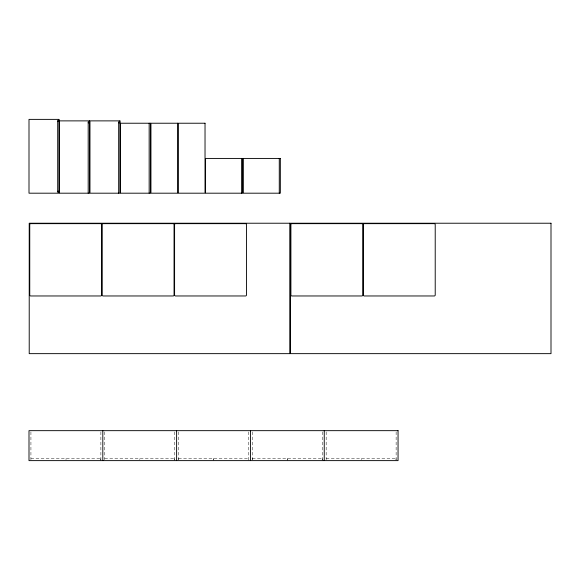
<?xml version="1.0" encoding="UTF-8"?>
<svg xmlns="http://www.w3.org/2000/svg" width="580" height="580" viewBox="0 0 580 580"><rect width="100%" height="100%" fill="white"/><g stroke="black" fill="none" stroke-linecap="round" stroke-linejoin="round"><path stroke-width="0.43" stroke-dasharray="2.9 2.17" d="M30.928 458.693L100.884 458.693M104.734 458.693L174.696 458.693M178.546 458.693L248.508 458.693M252.358 458.693L322.313 458.693M326.17 458.693L396.125 458.693M396.125 431.919L396.125 459.737M396.017 458.693L396.017 460.622M361.253 458.693L361.253 459.657M326.17 431.919L326.17 459.737M322.313 431.919L322.313 460.622M322.212 458.693L322.212 460.622M287.441 458.693L287.441 459.657M287.231 458.693L287.231 460.622M252.467 458.693L252.467 459.657M252.358 431.919L252.358 459.737M248.508 431.919L248.399 460.622M213.636 458.693L213.636 459.657M213.418 458.693L213.418 460.622M178.654 458.693L178.654 459.657M178.546 431.919L178.546 459.737M174.696 431.919L174.696 459.737M174.587 458.693L174.587 460.622M139.823 458.693L139.823 459.657M104.734 431.919L104.734 459.737M100.884 431.919L100.884 460.622M100.775 458.693L100.775 460.622M66.011 458.693L66.011 459.657M30.928 431.919L30.928 459.737"/><path stroke-width="0.87" d="M58.95 120.343L57.703 120.343L57.703 192.226L58.95 192.226M57.703 121.307L58.95 121.307M89.436 121.843L88.189 121.843L88.189 193.191M119.922 121.843L118.675 121.843L118.675 193.191M88.189 122.8L89.436 122.8M118.675 122.8L119.922 122.8M57.703 191.262L58.95 191.262M324.242 430.664L324.242 460.622M279.27 158.427L279.27 193.191M250.429 430.664L250.429 460.622M241.613 158.427L241.613 193.191M176.617 430.664L176.617 460.622M149.161 123.228L149.161 193.191M102.812 430.664L102.812 460.622M58.95 119.378L29 119.378L29 193.191L58.95 193.191L58.95 119.378M89.436 120.879L59.486 120.879L59.486 193.191L89.436 193.191L89.436 120.879M119.922 120.879L89.972 120.879L89.972 193.191L119.922 193.191L119.922 120.879M150.416 123.228L120.459 123.228L120.459 193.191L150.416 193.191L150.416 123.228M177.719 123.228L150.945 123.228L150.945 193.191L177.719 193.191L177.719 123.228M205.03 123.228L178.256 123.228L178.256 193.191L205.03 193.191L205.03 123.228M242.686 158.427L205.567 158.427L205.567 193.191L242.686 193.191L242.686 158.427M280.343 158.427L243.223 158.427L243.223 193.191L280.343 193.191L280.343 158.427M289.84 223.227L29.217 223.227L29.217 353.648L289.84 353.648L289.84 223.227M551 223.227L290.377 223.227L290.377 353.648L551 353.648L551 223.227M100.674 223.655L30.711 223.655A0.964 0.964 0 0 0 29.747 224.619L29.747 295.01A0.964 0.964 0 0 0 30.711 295.967L100.674 295.967A0.964 0.964 0 0 0 101.63 295.01L101.63 224.619A0.964 0.964 0 0 0 100.674 223.655M173.094 223.655L103.131 223.655A0.964 0.964 0 0 0 102.167 224.619L102.167 295.01A0.964 0.964 0 0 0 103.131 295.967L173.094 295.967A0.964 0.964 0 0 0 174.051 295.01L174.051 224.619A0.964 0.964 0 0 0 173.094 223.655M245.514 223.655L175.551 223.655A0.964 0.964 0 0 0 174.587 224.619L174.587 295.01A0.964 0.964 0 0 0 175.551 295.967L245.514 295.967A0.964 0.964 0 0 0 246.471 295.01L246.471 224.619A0.964 0.964 0 0 0 245.514 223.655M361.833 223.655L291.87 223.655A0.964 0.964 0 0 0 290.906 224.619L290.906 295.01A0.964 0.964 0 0 0 291.87 295.967L361.833 295.967A0.964 0.964 0 0 0 362.797 295.01L362.797 224.619A0.964 0.964 0 0 0 361.833 223.655M434.253 223.655L364.291 223.655A0.964 0.964 0 0 0 363.326 224.619L363.326 295.01A0.964 0.964 0 0 0 364.291 295.967L434.253 295.967A0.964 0.964 0 0 0 435.217 295.01L435.217 224.619A0.964 0.964 0 0 0 434.253 223.655M398.054 430.664L29 430.664L29 460.622L398.054 460.622L398.054 430.664"/></g></svg>
